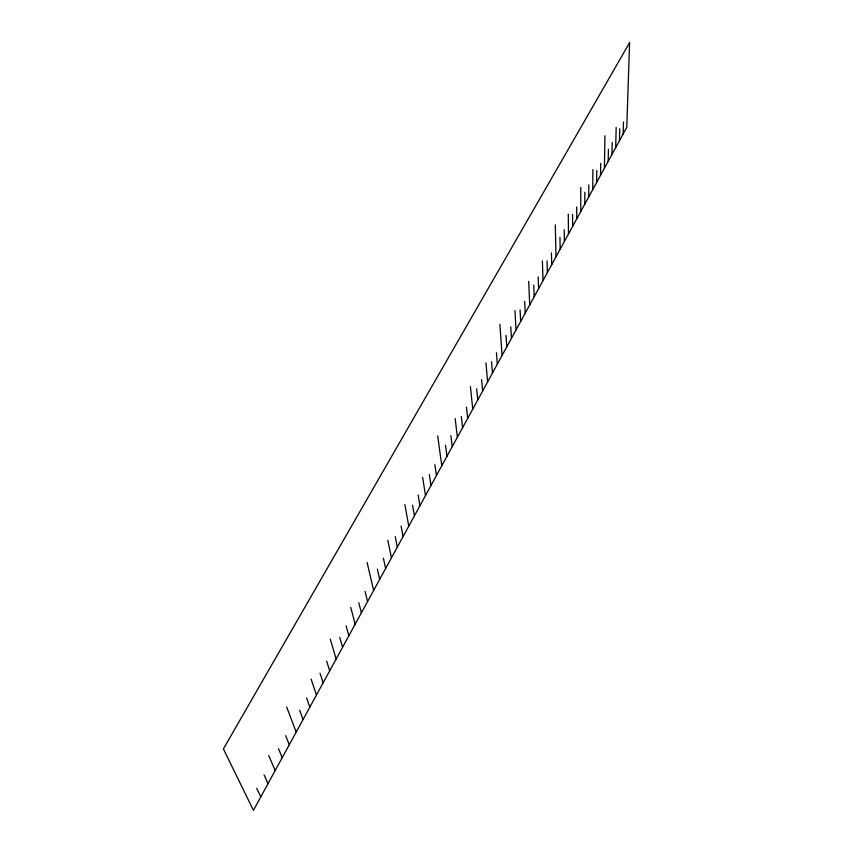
<?xml version="1.0" encoding="UTF-8"?>
<svg xmlns="http://www.w3.org/2000/svg" width="853" height="853" viewBox="0 0 853 853"><rect width="100%" height="100%" fill="white"/><g stroke="black" fill="none" stroke-linecap="round" stroke-linejoin="round"><path stroke-width="1.28" d="M584.806 204.123L584.827 192.277M588.751 196.904L588.815 184.962M592.728 189.622L592.899 169.576M596.642 182.467L596.78 170.493M600.555 175.313L600.725 163.328M604.393 168.276L604.958 135.787M608.178 161.356L608.424 149.35M611.964 154.436L612.23 142.494M615.674 147.644L616.186 127.46M619.427 140.777L619.768 128.728M623.116 134.028L623.49 121.979M256.7 788.257L260.762 796.926M264.067 774.865L268.013 783.651M268.748 755.577L275.21 770.59M278.494 748.678L282.215 757.677M285.67 735.638L289.284 744.754M286.661 706.988L296.204 732.077M299.648 710.229L303.05 719.548M306.547 697.807L309.831 707.158M311.078 679.041L316.463 695.014M320.035 673.198L323.148 682.795M326.678 661.128L329.695 670.821M330.271 639.185L336.167 658.974M339.771 637.447L342.575 647.246M346.115 625.825L348.856 635.762M350.732 607.368L355.179 624.193M358.814 602.751L361.373 612.859M365.095 591.364L367.568 601.536M367.131 562.575L373.635 590.436M377.367 569.058L379.681 579.379M383.402 558.182L385.62 568.503M387.827 540.301L391.442 557.851M395.238 536.601L397.317 547.114M401.07 526.002L403.064 536.59M404.866 504.645L408.768 526.162M412.564 505.211L414.409 515.841M418.151 494.975L419.932 505.733M422.63 477.381L425.508 495.54M429.336 474.663L430.978 485.528M434.859 464.618L436.437 475.547M437.696 435.947L441.79 465.738M445.522 445.255L446.972 456.27M450.853 435.659L452.229 446.652M455.161 418.567L457.379 437.226M461.324 416.563L462.582 427.716M466.484 407.18L467.679 418.386M470.419 386.42L472.733 409.141M476.656 388.776L477.733 399.982M481.614 379.681L482.649 391.005M485.965 362.888L487.596 381.952M491.541 361.661L492.458 373.06M496.446 352.747L497.31 364.178M499.879 324.353L502.076 355.456M506 335.389L506.767 346.883M510.744 326.859L511.448 338.321M514.935 310.513L516.044 329.919M520.063 309.852L520.671 321.442M524.659 301.493L525.224 313.115M528.689 281.33L529.734 304.862M533.743 285.083L534.202 296.684M538.168 276.958L538.595 288.655M542.38 260.89L543.02 280.562M547.029 260.858L547.359 272.608M551.422 252.883L551.71 264.654M555.314 224.883L555.985 256.849M559.973 237.358L560.176 249.172M564.206 229.734L564.377 241.495M568.279 214.071L568.493 233.957M572.566 214.476L572.651 226.354M576.692 206.98L576.735 218.88M580.765 187.425L580.786 211.469M629.589 42.65L626.774 127.342L253.426 810.35L223.411 748.923L629.589 42.65"/></g></svg>
